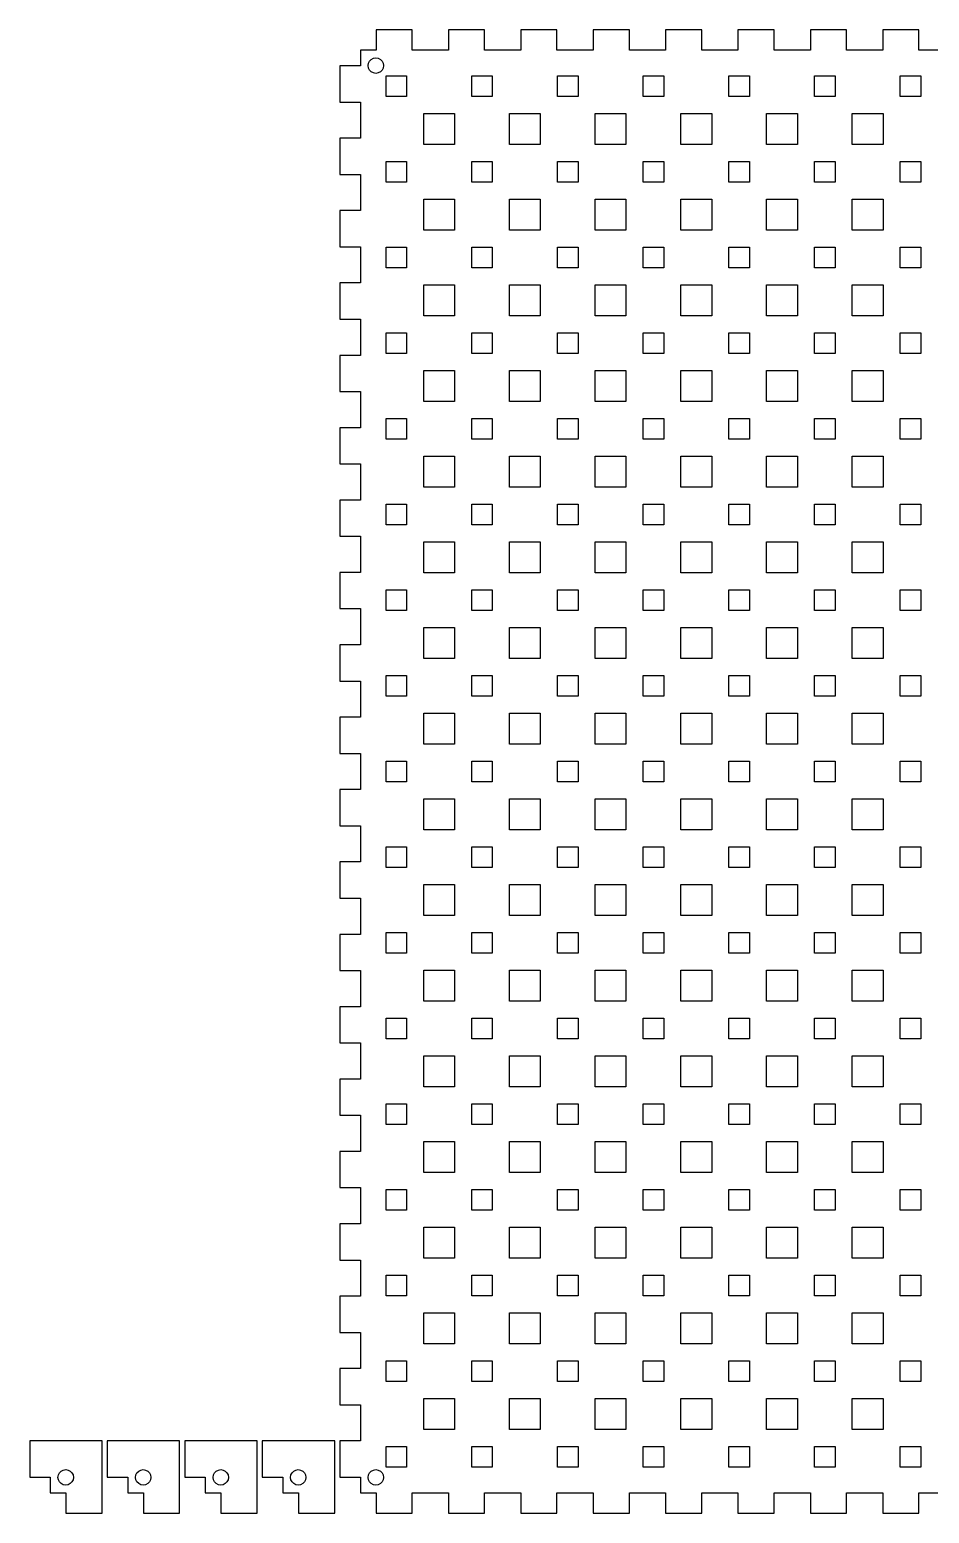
# Model space of a CAD drawing. Header units: metres. Extents: x -290 to 289, y -442 to 574.
# Drawn here: x -60.3 to 114.7, y 0 to 288.7 of the extents above; entities that cross this region are included whole.
import ezdxf

# ---------------------------------------------------------------- set-up
doc = ezdxf.new("R2010")
doc.units = ezdxf.units.M

msp = doc.modelspace()

# ---------------------------------------------------------------- linework, layer by layer
for p, q in [((14.0813, 288.667), (7.0407, 288.667)), ((7.0407, 288.667), (7.0407, 284.667)), ((14.0813, 284.667), (14.0813, 288.667)), ((28.1626, 288.667), (21.1219, 288.667)), ((21.1219, 288.667), (21.1219, 284.667)), ((28.1626, 284.667), (28.1626, 288.667)), ((42.2439, 288.667), (35.2032, 288.667)), ((35.2032, 288.667), (35.2032, 284.667)), ((42.2439, 284.667), (42.2439, 288.667)), ((56.3252, 288.667), (49.2845, 288.667)), ((49.2845, 288.667), (49.2845, 284.667)), ((56.3252, 284.667), (56.3252, 288.667)), ((70.4065, 288.667), (63.3658, 288.667)), ((63.3658, 288.667), (63.3658, 284.667)), ((70.4065, 284.667), (70.4065, 288.667)), ((84.4878, 288.667), (77.4471, 288.667)), ((77.4471, 288.667), (77.4471, 284.667)), ((84.4878, 284.667), (84.4878, 288.667)), ((98.5691, 288.667), (91.5284, 288.667)), ((91.5284, 288.667), (91.5284, 284.667)), ((98.5691, 284.667), (98.5691, 288.667)), ((112.65, 288.667), (105.61, 288.667)), ((105.61, 288.667), (105.61, 284.667)), ((112.65, 284.667), (112.65, 288.667)), ((7.0407, 284.667), (4, 284.667)), ((4, 284.667), (4, 281.626)), ((6.1183, 282.88), (6.5365, 283.093)), ((6.5365, 283.093), (7, 283.167)), ((7, 283.167), (7.4635, 283.093)), ((7.4635, 283.093), (7.8817, 282.88)), ((21.1219, 284.667), (14.0813, 284.667)), ((35.2032, 284.667), (28.1626, 284.667)), ((49.2845, 284.667), (42.2439, 284.667)), ((63.3658, 284.667), (56.3252, 284.667)), ((77.4471, 284.667), (70.4065, 284.667)), ((91.5284, 284.667), (84.4878, 284.667)), ((105.61, 284.667), (98.5691, 284.667)), ((119.691, 284.667), (112.65, 284.667)), ((4, 281.626), (0, 281.626)), ((0, 281.626), (0, 274.585)), ((5.5, 281.667), (5.5734, 282.13)), ((5.5734, 281.203), (5.5, 281.667)), ((5.5734, 282.13), (5.7865, 282.548)), ((5.7865, 280.785), (5.5734, 281.203)), ((5.7865, 282.548), (6.1183, 282.88)), ((6.1183, 280.453), (5.7865, 280.785)), ((6.5365, 280.24), (6.1183, 280.453)), ((7, 280.167), (6.5365, 280.24)), ((7.4635, 280.24), (7, 280.167)), ((7.8817, 280.453), (7.4635, 280.24)), ((7.8817, 282.88), (8.2135, 282.548)), ((8.2135, 280.785), (7.8817, 280.453)), ((8.2135, 282.548), (8.4266, 282.13)), ((8.4266, 281.203), (8.2135, 280.785)), ((8.4266, 282.13), (8.5, 281.667)), ((8.5, 281.667), (8.4266, 281.203)), ((9, 275.667), (9, 279.667)), ((9, 279.667), (13, 279.667)), ((13, 279.667), (13, 275.667)), ((25.6667, 275.667), (25.6667, 279.667)), ((25.6667, 279.667), (29.6667, 279.667)), ((29.6667, 279.667), (29.6667, 275.667)), ((42.3333, 275.667), (42.3333, 279.667)), ((42.3333, 279.667), (46.3333, 279.667)), ((46.3333, 279.667), (46.3333, 275.667)), ((59, 275.667), (59, 279.667)), ((59, 279.667), (63, 279.667)), ((63, 279.667), (63, 275.667)), ((75.6667, 275.667), (75.6667, 279.667)), ((75.6667, 279.667), (79.6667, 279.667)), ((79.6667, 279.667), (79.6667, 275.667)), ((92.3333, 275.667), (92.3333, 279.667)), ((92.3333, 279.667), (96.3333, 279.667)), ((96.3333, 279.667), (96.3333, 275.667)), ((109, 275.667), (109, 279.667)), ((109, 279.667), (113, 279.667)), ((113, 279.667), (113, 275.667)), ((0, 274.585), (4, 274.585)), ((4, 274.585), (4, 267.545)), ((13, 275.667), (9, 275.667)), ((29.6667, 275.667), (25.6667, 275.667)), ((46.3333, 275.667), (42.3333, 275.667)), ((63, 275.667), (59, 275.667)), ((79.6667, 275.667), (75.6667, 275.667)), ((96.3333, 275.667), (92.3333, 275.667)), ((113, 275.667), (109, 275.667)), ((16.3333, 266.333), (16.3333, 272.333)), ((16.3333, 272.333), (22.3333, 272.333)), ((22.3333, 272.333), (22.3333, 266.333)), ((33, 266.333), (33, 272.333)), ((33, 272.333), (39, 272.333)), ((39, 272.333), (39, 266.333)), ((49.6667, 266.333), (49.6667, 272.333)), ((49.6667, 272.333), (55.6667, 272.333)), ((55.6667, 272.333), (55.6667, 266.333)), ((66.3333, 266.333), (66.3333, 272.333)), ((66.3333, 272.333), (72.3333, 272.333)), ((72.3333, 272.333), (72.3333, 266.333)), ((83, 266.333), (83, 272.333)), ((83, 272.333), (89, 272.333)), ((89, 272.333), (89, 266.333)), ((99.6667, 266.333), (99.6667, 272.333)), ((99.6667, 272.333), (105.667, 272.333)), ((105.667, 272.333), (105.667, 266.333)), ((4, 267.545), (0, 267.545)), ((0, 267.545), (0, 260.504)), ((22.3333, 266.333), (16.3333, 266.333)), ((39, 266.333), (33, 266.333)), ((55.6667, 266.333), (49.6667, 266.333)), ((72.3333, 266.333), (66.3333, 266.333)), ((89, 266.333), (83, 266.333)), ((105.667, 266.333), (99.6667, 266.333)), ((9, 259), (9, 263)), ((9, 263), (13, 263)), ((13, 263), (13, 259)), ((25.6667, 259), (25.6667, 263)), ((25.6667, 263), (29.6667, 263)), ((29.6667, 263), (29.6667, 259)), ((42.3333, 259), (42.3333, 263)), ((42.3333, 263), (46.3333, 263)), ((46.3333, 263), (46.3333, 259)), ((59, 259), (59, 263)), ((59, 263), (63, 263)), ((63, 263), (63, 259)), ((75.6667, 259), (75.6667, 263)), ((75.6667, 263), (79.6667, 263)), ((79.6667, 263), (79.6667, 259)), ((92.3333, 259), (92.3333, 263)), ((92.3333, 263), (96.3333, 263)), ((96.3333, 263), (96.3333, 259)), ((109, 259), (109, 263)), ((109, 263), (113, 263)), ((113, 263), (113, 259)), ((0, 260.504), (4, 260.504)), ((4, 260.504), (4, 253.463)), ((13, 259), (9, 259)), ((29.6667, 259), (25.6667, 259)), ((46.3333, 259), (42.3333, 259)), ((63, 259), (59, 259)), ((79.6667, 259), (75.6667, 259)), ((96.3333, 259), (92.3333, 259)), ((113, 259), (109, 259)), ((16.3333, 249.667), (16.3333, 255.667)), ((16.3333, 255.667), (22.3333, 255.667)), ((22.3333, 255.667), (22.3333, 249.667)), ((33, 249.667), (33, 255.667)), ((33, 255.667), (39, 255.667)), ((39, 255.667), (39, 249.667)), ((49.6667, 249.667), (49.6667, 255.667)), ((49.6667, 255.667), (55.6667, 255.667)), ((55.6667, 255.667), (55.6667, 249.667)), ((66.3333, 249.667), (66.3333, 255.667)), ((66.3333, 255.667), (72.3333, 255.667)), ((72.3333, 255.667), (72.3333, 249.667)), ((83, 249.667), (83, 255.667)), ((83, 255.667), (89, 255.667)), ((89, 255.667), (89, 249.667)), ((99.6667, 249.667), (99.6667, 255.667)), ((99.6667, 255.667), (105.667, 255.667)), ((105.667, 255.667), (105.667, 249.667)), ((4, 253.463), (0, 253.463)), ((0, 253.463), (0, 246.423)), ((22.3333, 249.667), (16.3333, 249.667)), ((39, 249.667), (33, 249.667)), ((55.6667, 249.667), (49.6667, 249.667)), ((72.3333, 249.667), (66.3333, 249.667)), ((89, 249.667), (83, 249.667)), ((105.667, 249.667), (99.6667, 249.667)), ((0, 246.423), (4, 246.423)), ((4, 246.423), (4, 239.382)), ((9, 242.333), (9, 246.333)), ((9, 246.333), (13, 246.333)), ((13, 246.333), (13, 242.333)), ((25.6667, 242.333), (25.6667, 246.333)), ((25.6667, 246.333), (29.6667, 246.333)), ((29.6667, 246.333), (29.6667, 242.333)), ((42.3333, 242.333), (42.3333, 246.333)), ((42.3333, 246.333), (46.3333, 246.333)), ((46.3333, 246.333), (46.3333, 242.333)), ((59, 242.333), (59, 246.333)), ((59, 246.333), (63, 246.333)), ((63, 246.333), (63, 242.333)), ((75.6667, 242.333), (75.6667, 246.333)), ((75.6667, 246.333), (79.6667, 246.333)), ((79.6667, 246.333), (79.6667, 242.333)), ((92.3333, 242.333), (92.3333, 246.333)), ((92.3333, 246.333), (96.3333, 246.333)), ((96.3333, 246.333), (96.3333, 242.333)), ((109, 242.333), (109, 246.333)), ((109, 246.333), (113, 246.333)), ((113, 246.333), (113, 242.333)), ((13, 242.333), (9, 242.333)), ((29.6667, 242.333), (25.6667, 242.333)), ((46.3333, 242.333), (42.3333, 242.333)), ((63, 242.333), (59, 242.333)), ((79.6667, 242.333), (75.6667, 242.333)), ((96.3333, 242.333), (92.3333, 242.333)), ((113, 242.333), (109, 242.333)), ((4, 239.382), (0, 239.382)), ((0, 239.382), (0, 232.341)), ((16.3333, 233), (16.3333, 239)), ((16.3333, 239), (22.3333, 239)), ((22.3333, 239), (22.3333, 233)), ((33, 233), (33, 239)), ((33, 239), (39, 239)), ((39, 239), (39, 233)), ((49.6667, 233), (49.6667, 239)), ((49.6667, 239), (55.6667, 239)), ((55.6667, 239), (55.6667, 233)), ((66.3333, 233), (66.3333, 239)), ((66.3333, 239), (72.3333, 239)), ((72.3333, 239), (72.3333, 233)), ((83, 233), (83, 239)), ((83, 239), (89, 239)), ((89, 239), (89, 233)), ((99.6667, 233), (99.6667, 239)), ((99.6667, 239), (105.667, 239)), ((105.667, 239), (105.667, 233)), ((0, 232.341), (4, 232.341)), ((4, 232.341), (4, 225.301)), ((22.3333, 233), (16.3333, 233)), ((39, 233), (33, 233)), ((55.6667, 233), (49.6667, 233)), ((72.3333, 233), (66.3333, 233)), ((89, 233), (83, 233)), ((105.667, 233), (99.6667, 233)), ((9, 225.667), (9, 229.667)), ((9, 229.667), (13, 229.667)), ((13, 229.667), (13, 225.667)), ((25.6667, 225.667), (25.6667, 229.667)), ((25.6667, 229.667), (29.6667, 229.667)), ((29.6667, 229.667), (29.6667, 225.667)), ((42.3333, 225.667), (42.3333, 229.667)), ((42.3333, 229.667), (46.3333, 229.667)), ((46.3333, 229.667), (46.3333, 225.667)), ((59, 225.667), (59, 229.667)), ((59, 229.667), (63, 229.667)), ((63, 229.667), (63, 225.667)), ((75.6667, 225.667), (75.6667, 229.667)), ((75.6667, 229.667), (79.6667, 229.667)), ((79.6667, 229.667), (79.6667, 225.667)), ((92.3333, 225.667), (92.3333, 229.667)), ((92.3333, 229.667), (96.3333, 229.667)), ((96.3333, 229.667), (96.3333, 225.667)), ((109, 225.667), (109, 229.667)), ((109, 229.667), (113, 229.667)), ((113, 229.667), (113, 225.667)), ((4, 225.301), (0, 225.301)), ((0, 225.301), (0, 218.26)), ((13, 225.667), (9, 225.667)), ((29.6667, 225.667), (25.6667, 225.667)), ((46.3333, 225.667), (42.3333, 225.667)), ((63, 225.667), (59, 225.667)), ((79.6667, 225.667), (75.6667, 225.667)), ((96.3333, 225.667), (92.3333, 225.667)), ((113, 225.667), (109, 225.667)), ((16.3333, 216.333), (16.3333, 222.333)), ((16.3333, 222.333), (22.3333, 222.333)), ((22.3333, 222.333), (22.3333, 216.333)), ((33, 216.333), (33, 222.333)), ((33, 222.333), (39, 222.333)), ((39, 222.333), (39, 216.333)), ((49.6667, 216.333), (49.6667, 222.333)), ((49.6667, 222.333), (55.6667, 222.333)), ((55.6667, 222.333), (55.6667, 216.333)), ((66.3333, 216.333), (66.3333, 222.333)), ((66.3333, 222.333), (72.3333, 222.333)), ((72.3333, 222.333), (72.3333, 216.333)), ((83, 216.333), (83, 222.333)), ((83, 222.333), (89, 222.333)), ((89, 222.333), (89, 216.333)), ((99.6667, 216.333), (99.6667, 222.333)), ((99.6667, 222.333), (105.667, 222.333)), ((105.667, 222.333), (105.667, 216.333)), ((0, 218.26), (4, 218.26)), ((4, 218.26), (4, 211.219)), ((22.3333, 216.333), (16.3333, 216.333)), ((39, 216.333), (33, 216.333)), ((55.6667, 216.333), (49.6667, 216.333)), ((72.3333, 216.333), (66.3333, 216.333)), ((89, 216.333), (83, 216.333)), ((105.667, 216.333), (99.6667, 216.333)), ((4, 211.219), (0, 211.219)), ((0, 211.219), (0, 204.179)), ((9, 209), (9, 213)), ((9, 213), (13, 213)), ((13, 213), (13, 209)), ((25.6667, 209), (25.6667, 213)), ((25.6667, 213), (29.6667, 213)), ((29.6667, 213), (29.6667, 209)), ((42.3333, 209), (42.3333, 213)), ((42.3333, 213), (46.3333, 213)), ((46.3333, 213), (46.3333, 209)), ((59, 209), (59, 213)), ((59, 213), (63, 213)), ((63, 213), (63, 209)), ((75.6667, 209), (75.6667, 213)), ((75.6667, 213), (79.6667, 213)), ((79.6667, 213), (79.6667, 209)), ((92.3333, 209), (92.3333, 213)), ((92.3333, 213), (96.3333, 213)), ((96.3333, 213), (96.3333, 209)), ((109, 209), (109, 213)), ((109, 213), (113, 213)), ((113, 213), (113, 209)), ((13, 209), (9, 209)), ((29.6667, 209), (25.6667, 209)), ((46.3333, 209), (42.3333, 209)), ((63, 209), (59, 209)), ((79.6667, 209), (75.6667, 209)), ((96.3333, 209), (92.3333, 209)), ((113, 209), (109, 209)), ((16.3333, 199.667), (16.3333, 205.667)), ((16.3333, 205.667), (22.3333, 205.667)), ((22.3333, 205.667), (22.3333, 199.667)), ((33, 199.667), (33, 205.667)), ((33, 205.667), (39, 205.667)), ((39, 205.667), (39, 199.667)), ((49.6667, 199.667), (49.6667, 205.667)), ((49.6667, 205.667), (55.6667, 205.667)), ((55.6667, 205.667), (55.6667, 199.667)), ((66.3333, 199.667), (66.3333, 205.667)), ((66.3333, 205.667), (72.3333, 205.667)), ((72.3333, 205.667), (72.3333, 199.667)), ((83, 199.667), (83, 205.667)), ((83, 205.667), (89, 205.667)), ((89, 205.667), (89, 199.667)), ((99.6667, 199.667), (99.6667, 205.667)), ((99.6667, 205.667), (105.667, 205.667)), ((105.667, 205.667), (105.667, 199.667)), ((0, 204.179), (4, 204.179)), ((4, 204.179), (4, 197.138)), ((22.3333, 199.667), (16.3333, 199.667)), ((39, 199.667), (33, 199.667)), ((55.6667, 199.667), (49.6667, 199.667)), ((72.3333, 199.667), (66.3333, 199.667)), ((89, 199.667), (83, 199.667)), ((105.667, 199.667), (99.6667, 199.667)), ((4, 197.138), (0, 197.138)), ((0, 197.138), (0, 190.098)), ((9, 192.333), (9, 196.333)), ((9, 196.333), (13, 196.333)), ((13, 196.333), (13, 192.333)), ((25.6667, 192.333), (25.6667, 196.333)), ((25.6667, 196.333), (29.6667, 196.333)), ((29.6667, 196.333), (29.6667, 192.333)), ((42.3333, 192.333), (42.3333, 196.333)), ((42.3333, 196.333), (46.3333, 196.333)), ((46.3333, 196.333), (46.3333, 192.333)), ((59, 192.333), (59, 196.333)), ((59, 196.333), (63, 196.333)), ((63, 196.333), (63, 192.333)), ((75.6667, 192.333), (75.6667, 196.333)), ((75.6667, 196.333), (79.6667, 196.333)), ((79.6667, 196.333), (79.6667, 192.333)), ((92.3333, 192.333), (92.3333, 196.333)), ((92.3333, 196.333), (96.3333, 196.333)), ((96.3333, 196.333), (96.3333, 192.333)), ((109, 192.333), (109, 196.333)), ((109, 196.333), (113, 196.333)), ((113, 196.333), (113, 192.333)), ((13, 192.333), (9, 192.333)), ((29.6667, 192.333), (25.6667, 192.333)), ((46.3333, 192.333), (42.3333, 192.333)), ((63, 192.333), (59, 192.333)), ((79.6667, 192.333), (75.6667, 192.333)), ((96.3333, 192.333), (92.3333, 192.333)), ((113, 192.333), (109, 192.333)), ((0, 190.098), (4, 190.098)), ((4, 190.098), (4, 183.057)), ((16.3333, 183), (16.3333, 189)), ((16.3333, 189), (22.3333, 189)), ((22.3333, 189), (22.3333, 183)), ((33, 183), (33, 189)), ((33, 189), (39, 189)), ((39, 189), (39, 183)), ((49.6667, 183), (49.6667, 189)), ((49.6667, 189), (55.6667, 189)), ((55.6667, 189), (55.6667, 183)), ((66.3333, 183), (66.3333, 189)), ((66.3333, 189), (72.3333, 189)), ((72.3333, 189), (72.3333, 183)), ((83, 183), (83, 189)), ((83, 189), (89, 189)), ((89, 189), (89, 183)), ((99.6667, 183), (99.6667, 189)), ((99.6667, 189), (105.667, 189)), ((105.667, 189), (105.667, 183)), ((4, 183.057), (0, 183.057)), ((0, 183.057), (0, 176.016)), ((22.3333, 183), (16.3333, 183)), ((39, 183), (33, 183)), ((55.6667, 183), (49.6667, 183)), ((72.3333, 183), (66.3333, 183)), ((89, 183), (83, 183)), ((105.667, 183), (99.6667, 183)), ((9, 175.667), (9, 179.667)), ((9, 179.667), (13, 179.667)), ((13, 179.667), (13, 175.667)), ((25.6667, 175.667), (25.6667, 179.667)), ((25.6667, 179.667), (29.6667, 179.667)), ((29.6667, 179.667), (29.6667, 175.667)), ((42.3333, 175.667), (42.3333, 179.667)), ((42.3333, 179.667), (46.3333, 179.667)), ((46.3333, 179.667), (46.3333, 175.667)), ((59, 175.667), (59, 179.667)), ((59, 179.667), (63, 179.667)), ((63, 179.667), (63, 175.667)), ((75.6667, 175.667), (75.6667, 179.667)), ((75.6667, 179.667), (79.6667, 179.667)), ((79.6667, 179.667), (79.6667, 175.667)), ((92.3333, 175.667), (92.3333, 179.667)), ((92.3333, 179.667), (96.3333, 179.667)), ((96.3333, 179.667), (96.3333, 175.667)), ((109, 175.667), (109, 179.667)), ((109, 179.667), (113, 179.667)), ((113, 179.667), (113, 175.667)), ((0, 176.016), (4, 176.016)), ((4, 176.016), (4, 168.976)), ((13, 175.667), (9, 175.667)), ((29.6667, 175.667), (25.6667, 175.667)), ((46.3333, 175.667), (42.3333, 175.667)), ((63, 175.667), (59, 175.667)), ((79.6667, 175.667), (75.6667, 175.667)), ((96.3333, 175.667), (92.3333, 175.667)), ((113, 175.667), (109, 175.667)), ((16.3333, 166.333), (16.3333, 172.333)), ((16.3333, 172.333), (22.3333, 172.333)), ((22.3333, 172.333), (22.3333, 166.333)), ((33, 166.333), (33, 172.333)), ((33, 172.333), (39, 172.333)), ((39, 172.333), (39, 166.333)), ((49.6667, 166.333), (49.6667, 172.333)), ((49.6667, 172.333), (55.6667, 172.333)), ((55.6667, 172.333), (55.6667, 166.333)), ((66.3333, 166.333), (66.3333, 172.333)), ((66.3333, 172.333), (72.3333, 172.333)), ((72.3333, 172.333), (72.3333, 166.333)), ((83, 166.333), (83, 172.333)), ((83, 172.333), (89, 172.333)), ((89, 172.333), (89, 166.333)), ((99.6667, 166.333), (99.6667, 172.333)), ((99.6667, 172.333), (105.667, 172.333)), ((105.667, 172.333), (105.667, 166.333)), ((4, 168.976), (0, 168.976)), ((0, 168.976), (0, 161.935)), ((22.3333, 166.333), (16.3333, 166.333)), ((39, 166.333), (33, 166.333)), ((55.6667, 166.333), (49.6667, 166.333)), ((72.3333, 166.333), (66.3333, 166.333)), ((89, 166.333), (83, 166.333)), ((105.667, 166.333), (99.6667, 166.333)), ((0, 161.935), (4, 161.935)), ((4, 161.935), (4, 154.894)), ((9, 159), (9, 163)), ((9, 163), (13, 163)), ((13, 163), (13, 159)), ((25.6667, 159), (25.6667, 163)), ((25.6667, 163), (29.6667, 163)), ((29.6667, 163), (29.6667, 159)), ((42.3333, 159), (42.3333, 163)), ((42.3333, 163), (46.3333, 163)), ((46.3333, 163), (46.3333, 159)), ((59, 159), (59, 163)), ((59, 163), (63, 163)), ((63, 163), (63, 159)), ((75.6667, 159), (75.6667, 163)), ((75.6667, 163), (79.6667, 163)), ((79.6667, 163), (79.6667, 159)), ((92.3333, 159), (92.3333, 163)), ((92.3333, 163), (96.3333, 163)), ((96.3333, 163), (96.3333, 159)), ((109, 159), (109, 163)), ((109, 163), (113, 163)), ((113, 163), (113, 159)), ((13, 159), (9, 159)), ((29.6667, 159), (25.6667, 159)), ((46.3333, 159), (42.3333, 159)), ((63, 159), (59, 159)), ((79.6667, 159), (75.6667, 159)), ((96.3333, 159), (92.3333, 159)), ((113, 159), (109, 159)), ((4, 154.894), (0, 154.894)), ((0, 154.894), (0, 147.854)), ((16.3333, 149.667), (16.3333, 155.667)), ((16.3333, 155.667), (22.3333, 155.667)), ((22.3333, 155.667), (22.3333, 149.667)), ((33, 149.667), (33, 155.667)), ((33, 155.667), (39, 155.667)), ((39, 155.667), (39, 149.667)), ((49.6667, 149.667), (49.6667, 155.667)), ((49.6667, 155.667), (55.6667, 155.667)), ((55.6667, 155.667), (55.6667, 149.667)), ((66.3333, 149.667), (66.3333, 155.667)), ((66.3333, 155.667), (72.3333, 155.667)), ((72.3333, 155.667), (72.3333, 149.667)), ((83, 149.667), (83, 155.667)), ((83, 155.667), (89, 155.667)), ((89, 155.667), (89, 149.667)), ((99.6667, 149.667), (99.6667, 155.667)), ((99.6667, 155.667), (105.667, 155.667)), ((105.667, 155.667), (105.667, 149.667)), ((0, 147.854), (4, 147.854)), ((4, 147.854), (4, 140.813)), ((22.3333, 149.667), (16.3333, 149.667)), ((39, 149.667), (33, 149.667)), ((55.6667, 149.667), (49.6667, 149.667)), ((72.3333, 149.667), (66.3333, 149.667)), ((89, 149.667), (83, 149.667)), ((105.667, 149.667), (99.6667, 149.667)), ((9, 142.333), (9, 146.333)), ((9, 146.333), (13, 146.333)), ((13, 146.333), (13, 142.333)), ((25.6667, 142.333), (25.6667, 146.333)), ((25.6667, 146.333), (29.6667, 146.333)), ((29.6667, 146.333), (29.6667, 142.333)), ((42.3333, 142.333), (42.3333, 146.333)), ((42.3333, 146.333), (46.3333, 146.333)), ((46.3333, 146.333), (46.3333, 142.333)), ((59, 142.333), (59, 146.333)), ((59, 146.333), (63, 146.333)), ((63, 146.333), (63, 142.333)), ((75.6667, 142.333), (75.6667, 146.333)), ((75.6667, 146.333), (79.6667, 146.333)), ((79.6667, 146.333), (79.6667, 142.333)), ((92.3333, 142.333), (92.3333, 146.333)), ((92.3333, 146.333), (96.3333, 146.333)), ((96.3333, 146.333), (96.3333, 142.333)), ((109, 142.333), (109, 146.333)), ((109, 146.333), (113, 146.333)), ((113, 146.333), (113, 142.333)), ((13, 142.333), (9, 142.333)), ((29.6667, 142.333), (25.6667, 142.333)), ((46.3333, 142.333), (42.3333, 142.333)), ((63, 142.333), (59, 142.333)), ((79.6667, 142.333), (75.6667, 142.333)), ((96.3333, 142.333), (92.3333, 142.333)), ((113, 142.333), (109, 142.333)), ((4, 140.813), (0, 140.813)), ((0, 140.813), (0, 133.772)), ((16.3333, 133), (16.3333, 139)), ((16.3333, 139), (22.3333, 139)), ((22.3333, 139), (22.3333, 133)), ((33, 133), (33, 139)), ((33, 139), (39, 139)), ((39, 139), (39, 133)), ((49.6667, 133), (49.6667, 139)), ((49.6667, 139), (55.6667, 139)), ((55.6667, 139), (55.6667, 133)), ((66.3333, 133), (66.3333, 139)), ((66.3333, 139), (72.3333, 139)), ((72.3333, 139), (72.3333, 133)), ((83, 133), (83, 139)), ((83, 139), (89, 139)), ((89, 139), (89, 133)), ((99.6667, 133), (99.6667, 139)), ((99.6667, 139), (105.667, 139)), ((105.667, 139), (105.667, 133)), ((0, 133.772), (4, 133.772)), ((4, 133.772), (4, 126.732)), ((22.3333, 133), (16.3333, 133)), ((39, 133), (33, 133)), ((55.6667, 133), (49.6667, 133)), ((72.3333, 133), (66.3333, 133)), ((89, 133), (83, 133)), ((105.667, 133), (99.6667, 133)), ((9, 125.667), (9, 129.667)), ((9, 129.667), (13, 129.667)), ((13, 129.667), (13, 125.667)), ((25.6667, 125.667), (25.6667, 129.667)), ((25.6667, 129.667), (29.6667, 129.667)), ((29.6667, 129.667), (29.6667, 125.667)), ((42.3333, 125.667), (42.3333, 129.667)), ((42.3333, 129.667), (46.3333, 129.667)), ((46.3333, 129.667), (46.3333, 125.667)), ((59, 125.667), (59, 129.667)), ((59, 129.667), (63, 129.667)), ((63, 129.667), (63, 125.667)), ((75.6667, 125.667), (75.6667, 129.667)), ((75.6667, 129.667), (79.6667, 129.667)), ((79.6667, 129.667), (79.6667, 125.667)), ((92.3333, 125.667), (92.3333, 129.667)), ((92.3333, 129.667), (96.3333, 129.667)), ((96.3333, 129.667), (96.3333, 125.667)), ((109, 125.667), (109, 129.667)), ((109, 129.667), (113, 129.667)), ((113, 129.667), (113, 125.667)), ((4, 126.732), (0, 126.732)), ((0, 126.732), (0, 119.691)), ((13, 125.667), (9, 125.667)), ((29.6667, 125.667), (25.6667, 125.667)), ((46.3333, 125.667), (42.3333, 125.667)), ((63, 125.667), (59, 125.667)), ((79.6667, 125.667), (75.6667, 125.667)), ((96.3333, 125.667), (92.3333, 125.667)), ((113, 125.667), (109, 125.667)), ((16.3333, 116.333), (16.3333, 122.333)), ((16.3333, 122.333), (22.3333, 122.333)), ((22.3333, 122.333), (22.3333, 116.333)), ((33, 116.333), (33, 122.333)), ((33, 122.333), (39, 122.333)), ((39, 122.333), (39, 116.333)), ((49.6667, 116.333), (49.6667, 122.333)), ((49.6667, 122.333), (55.6667, 122.333)), ((55.6667, 122.333), (55.6667, 116.333)), ((66.3333, 116.333), (66.3333, 122.333)), ((66.3333, 122.333), (72.3333, 122.333)), ((72.3333, 122.333), (72.3333, 116.333)), ((83, 116.333), (83, 122.333)), ((83, 122.333), (89, 122.333)), ((89, 122.333), (89, 116.333)), ((99.6667, 116.333), (99.6667, 122.333)), ((99.6667, 122.333), (105.667, 122.333)), ((105.667, 122.333), (105.667, 116.333)), ((0, 119.691), (4, 119.691)), ((4, 119.691), (4, 112.65)), ((22.3333, 116.333), (16.3333, 116.333)), ((39, 116.333), (33, 116.333)), ((55.6667, 116.333), (49.6667, 116.333)), ((72.3333, 116.333), (66.3333, 116.333)), ((89, 116.333), (83, 116.333)), ((105.667, 116.333), (99.6667, 116.333)), ((4, 112.65), (0, 112.65)), ((0, 112.65), (0, 105.61)), ((9, 109), (9, 113)), ((9, 113), (13, 113)), ((13, 113), (13, 109)), ((25.6667, 109), (25.6667, 113)), ((25.6667, 113), (29.6667, 113)), ((29.6667, 113), (29.6667, 109)), ((42.3333, 109), (42.3333, 113)), ((42.3333, 113), (46.3333, 113)), ((46.3333, 113), (46.3333, 109)), ((59, 109), (59, 113)), ((59, 113), (63, 113)), ((63, 113), (63, 109)), ((75.6667, 109), (75.6667, 113)), ((75.6667, 113), (79.6667, 113)), ((79.6667, 113), (79.6667, 109)), ((92.3333, 109), (92.3333, 113)), ((92.3333, 113), (96.3333, 113)), ((96.3333, 113), (96.3333, 109)), ((109, 109), (109, 113)), ((109, 113), (113, 113)), ((113, 113), (113, 109)), ((13, 109), (9, 109)), ((29.6667, 109), (25.6667, 109)), ((46.3333, 109), (42.3333, 109)), ((63, 109), (59, 109)), ((79.6667, 109), (75.6667, 109)), ((96.3333, 109), (92.3333, 109)), ((113, 109), (109, 109)), ((0, 105.61), (4, 105.61)), ((4, 105.61), (4, 98.5691)), ((16.3333, 99.6667), (16.3333, 105.667)), ((16.3333, 105.667), (22.3333, 105.667)), ((22.3333, 105.667), (22.3333, 99.6667)), ((33, 99.6667), (33, 105.667)), ((33, 105.667), (39, 105.667)), ((39, 105.667), (39, 99.6667)), ((49.6667, 99.6667), (49.6667, 105.667)), ((49.6667, 105.667), (55.6667, 105.667)), ((55.6667, 105.667), (55.6667, 99.6667)), ((66.3333, 99.6667), (66.3333, 105.667)), ((66.3333, 105.667), (72.3333, 105.667)), ((72.3333, 105.667), (72.3333, 99.6667)), ((83, 99.6667), (83, 105.667)), ((83, 105.667), (89, 105.667)), ((89, 105.667), (89, 99.6667)), ((99.6667, 99.6667), (99.6667, 105.667)), ((99.6667, 105.667), (105.667, 105.667)), ((105.667, 105.667), (105.667, 99.6667)), ((4, 98.5691), (0, 98.5691)), ((0, 98.5691), (0, 91.5284)), ((22.3333, 99.6667), (16.3333, 99.6667)), ((39, 99.6667), (33, 99.6667)), ((55.6667, 99.6667), (49.6667, 99.6667)), ((72.3333, 99.6667), (66.3333, 99.6667)), ((89, 99.6667), (83, 99.6667)), ((105.667, 99.6667), (99.6667, 99.6667)), ((9, 92.3333), (9, 96.3333)), ((9, 96.3333), (13, 96.3333)), ((13, 96.3333), (13, 92.3333)), ((25.6667, 92.3333), (25.6667, 96.3333)), ((25.6667, 96.3333), (29.6667, 96.3333)), ((29.6667, 96.3333), (29.6667, 92.3333)), ((42.3333, 92.3333), (42.3333, 96.3333)), ((42.3333, 96.3333), (46.3333, 96.3333)), ((46.3333, 96.3333), (46.3333, 92.3333)), ((59, 92.3333), (59, 96.3333)), ((59, 96.3333), (63, 96.3333)), ((63, 96.3333), (63, 92.3333)), ((75.6667, 92.3333), (75.6667, 96.3333)), ((75.6667, 96.3333), (79.6667, 96.3333)), ((79.6667, 96.3333), (79.6667, 92.3333)), ((92.3333, 92.3333), (92.3333, 96.3333)), ((92.3333, 96.3333), (96.3333, 96.3333)), ((96.3333, 96.3333), (96.3333, 92.3333)), ((109, 92.3333), (109, 96.3333)), ((109, 96.3333), (113, 96.3333)), ((113, 96.3333), (113, 92.3333)), ((0, 91.5284), (4, 91.5284)), ((4, 91.5284), (4, 84.4878)), ((13, 92.3333), (9, 92.3333)), ((29.6667, 92.3333), (25.6667, 92.3333)), ((46.3333, 92.3333), (42.3333, 92.3333)), ((63, 92.3333), (59, 92.3333)), ((79.6667, 92.3333), (75.6667, 92.3333)), ((96.3333, 92.3333), (92.3333, 92.3333)), ((113, 92.3333), (109, 92.3333)), ((16.3333, 83), (16.3333, 89)), ((16.3333, 89), (22.3333, 89)), ((22.3333, 89), (22.3333, 83)), ((33, 83), (33, 89)), ((33, 89), (39, 89)), ((39, 89), (39, 83)), ((49.6667, 83), (49.6667, 89)), ((49.6667, 89), (55.6667, 89)), ((55.6667, 89), (55.6667, 83)), ((66.3333, 83), (66.3333, 89)), ((66.3333, 89), (72.3333, 89)), ((72.3333, 89), (72.3333, 83)), ((83, 83), (83, 89)), ((83, 89), (89, 89)), ((89, 89), (89, 83)), ((99.6667, 83), (99.6667, 89)), ((99.6667, 89), (105.667, 89)), ((105.667, 89), (105.667, 83)), ((4, 84.4878), (0, 84.4878)), ((0, 84.4878), (0, 77.4471)), ((22.3333, 83), (16.3333, 83)), ((39, 83), (33, 83)), ((55.6667, 83), (49.6667, 83)), ((72.3333, 83), (66.3333, 83)), ((89, 83), (83, 83)), ((105.667, 83), (99.6667, 83)), ((9, 75.6667), (9, 79.6667)), ((9, 79.6667), (13, 79.6667)), ((13, 79.6667), (13, 75.6667)), ((25.6667, 75.6667), (25.6667, 79.6667)), ((25.6667, 79.6667), (29.6667, 79.6667)), ((29.6667, 79.6667), (29.6667, 75.6667)), ((42.3333, 75.6667), (42.3333, 79.6667)), ((42.3333, 79.6667), (46.3333, 79.6667)), ((46.3333, 79.6667), (46.3333, 75.6667)), ((59, 75.6667), (59, 79.6667)), ((59, 79.6667), (63, 79.6667)), ((63, 79.6667), (63, 75.6667)), ((75.6667, 75.6667), (75.6667, 79.6667)), ((75.6667, 79.6667), (79.6667, 79.6667)), ((79.6667, 79.6667), (79.6667, 75.6667)), ((92.3333, 75.6667), (92.3333, 79.6667)), ((92.3333, 79.6667), (96.3333, 79.6667)), ((96.3333, 79.6667), (96.3333, 75.6667)), ((109, 75.6667), (109, 79.6667)), ((109, 79.6667), (113, 79.6667)), ((113, 79.6667), (113, 75.6667)), ((0, 77.4471), (4, 77.4471)), ((4, 77.4471), (4, 70.4065)), ((13, 75.6667), (9, 75.6667)), ((29.6667, 75.6667), (25.6667, 75.6667)), ((46.3333, 75.6667), (42.3333, 75.6667)), ((63, 75.6667), (59, 75.6667)), ((79.6667, 75.6667), (75.6667, 75.6667)), ((96.3333, 75.6667), (92.3333, 75.6667)), ((113, 75.6667), (109, 75.6667)), ((16.3333, 66.3333), (16.3333, 72.3333)), ((16.3333, 72.3333), (22.3333, 72.3333)), ((22.3333, 72.3333), (22.3333, 66.3333)), ((33, 66.3333), (33, 72.3333)), ((33, 72.3333), (39, 72.3333)), ((39, 72.3333), (39, 66.3333)), ((49.6667, 66.3333), (49.6667, 72.3333)), ((49.6667, 72.3333), (55.6667, 72.3333)), ((55.6667, 72.3333), (55.6667, 66.3333)), ((66.3333, 66.3333), (66.3333, 72.3333)), ((66.3333, 72.3333), (72.3333, 72.3333)), ((72.3333, 72.3333), (72.3333, 66.3333)), ((83, 66.3333), (83, 72.3333)), ((83, 72.3333), (89, 72.3333)), ((89, 72.3333), (89, 66.3333)), ((99.6667, 66.3333), (99.6667, 72.3333)), ((99.6667, 72.3333), (105.667, 72.3333)), ((105.667, 72.3333), (105.667, 66.3333)), ((4, 70.4065), (0, 70.4065)), ((0, 70.4065), (0, 63.3658)), ((22.3333, 66.3333), (16.3333, 66.3333)), ((39, 66.3333), (33, 66.3333)), ((55.6667, 66.3333), (49.6667, 66.3333)), ((72.3333, 66.3333), (66.3333, 66.3333)), ((89, 66.3333), (83, 66.3333)), ((105.667, 66.3333), (99.6667, 66.3333)), ((0, 63.3658), (4, 63.3658)), ((4, 63.3658), (4, 56.3252)), ((9, 59), (9, 63)), ((9, 63), (13, 63)), ((13, 63), (13, 59)), ((25.6667, 59), (25.6667, 63)), ((25.6667, 63), (29.6667, 63)), ((29.6667, 63), (29.6667, 59)), ((42.3333, 59), (42.3333, 63)), ((42.3333, 63), (46.3333, 63)), ((46.3333, 63), (46.3333, 59)), ((59, 59), (59, 63)), ((59, 63), (63, 63)), ((63, 63), (63, 59)), ((75.6667, 59), (75.6667, 63)), ((75.6667, 63), (79.6667, 63)), ((79.6667, 63), (79.6667, 59)), ((92.3333, 59), (92.3333, 63)), ((92.3333, 63), (96.3333, 63)), ((96.3333, 63), (96.3333, 59)), ((109, 59), (109, 63)), ((109, 63), (113, 63)), ((113, 63), (113, 59)), ((13, 59), (9, 59)), ((29.6667, 59), (25.6667, 59)), ((46.3333, 59), (42.3333, 59)), ((63, 59), (59, 59)), ((79.6667, 59), (75.6667, 59)), ((96.3333, 59), (92.3333, 59)), ((113, 59), (109, 59)), ((4, 56.3252), (0, 56.3252)), ((0, 56.3252), (0, 49.2845)), ((16.3333, 49.6667), (16.3333, 55.6667)), ((16.3333, 55.6667), (22.3333, 55.6667)), ((22.3333, 55.6667), (22.3333, 49.6667)), ((33, 49.6667), (33, 55.6667)), ((33, 55.6667), (39, 55.6667)), ((39, 55.6667), (39, 49.6667)), ((49.6667, 49.6667), (49.6667, 55.6667)), ((49.6667, 55.6667), (55.6667, 55.6667)), ((55.6667, 55.6667), (55.6667, 49.6667)), ((66.3333, 49.6667), (66.3333, 55.6667)), ((66.3333, 55.6667), (72.3333, 55.6667)), ((72.3333, 55.6667), (72.3333, 49.6667)), ((83, 49.6667), (83, 55.6667)), ((83, 55.6667), (89, 55.6667)), ((89, 55.6667), (89, 49.6667)), ((99.6667, 49.6667), (99.6667, 55.6667)), ((99.6667, 55.6667), (105.667, 55.6667)), ((105.667, 55.6667), (105.667, 49.6667)), ((0, 49.2845), (4, 49.2845)), ((4, 49.2845), (4, 42.2439)), ((22.3333, 49.6667), (16.3333, 49.6667)), ((39, 49.6667), (33, 49.6667)), ((55.6667, 49.6667), (49.6667, 49.6667)), ((72.3333, 49.6667), (66.3333, 49.6667)), ((89, 49.6667), (83, 49.6667)), ((105.667, 49.6667), (99.6667, 49.6667)), ((9, 42.3333), (9, 46.3333)), ((9, 46.3333), (13, 46.3333)), ((13, 46.3333), (13, 42.3333)), ((25.6667, 42.3333), (25.6667, 46.3333)), ((25.6667, 46.3333), (29.6667, 46.3333)), ((29.6667, 46.3333), (29.6667, 42.3333)), ((42.3333, 42.3333), (42.3333, 46.3333)), ((42.3333, 46.3333), (46.3333, 46.3333)), ((46.3333, 46.3333), (46.3333, 42.3333)), ((59, 42.3333), (59, 46.3333)), ((59, 46.3333), (63, 46.3333)), ((63, 46.3333), (63, 42.3333)), ((75.6667, 42.3333), (75.6667, 46.3333)), ((75.6667, 46.3333), (79.6667, 46.3333)), ((79.6667, 46.3333), (79.6667, 42.3333)), ((92.3333, 42.3333), (92.3333, 46.3333)), ((92.3333, 46.3333), (96.3333, 46.3333)), ((96.3333, 46.3333), (96.3333, 42.3333)), ((109, 42.3333), (109, 46.3333)), ((109, 46.3333), (113, 46.3333)), ((113, 46.3333), (113, 42.3333)), ((4, 42.2439), (0, 42.2439)), ((0, 42.2439), (0, 35.2032)), ((13, 42.3333), (9, 42.3333)), ((29.6667, 42.3333), (25.6667, 42.3333)), ((46.3333, 42.3333), (42.3333, 42.3333)), ((63, 42.3333), (59, 42.3333)), ((79.6667, 42.3333), (75.6667, 42.3333)), ((96.3333, 42.3333), (92.3333, 42.3333)), ((113, 42.3333), (109, 42.3333)), ((16.3333, 33), (16.3333, 39)), ((16.3333, 39), (22.3333, 39)), ((22.3333, 39), (22.3333, 33)), ((33, 33), (33, 39)), ((33, 39), (39, 39)), ((39, 39), (39, 33)), ((49.6667, 33), (49.6667, 39)), ((49.6667, 39), (55.6667, 39)), ((55.6667, 39), (55.6667, 33)), ((66.3333, 33), (66.3333, 39)), ((66.3333, 39), (72.3333, 39)), ((72.3333, 39), (72.3333, 33)), ((83, 33), (83, 39)), ((83, 39), (89, 39)), ((89, 39), (89, 33)), ((99.6667, 33), (99.6667, 39)), ((99.6667, 39), (105.667, 39)), ((105.667, 39), (105.667, 33)), ((0, 35.2032), (4, 35.2032)), ((4, 35.2032), (4, 28.1626)), ((22.3333, 33), (16.3333, 33)), ((39, 33), (33, 33)), ((55.6667, 33), (49.6667, 33)), ((72.3333, 33), (66.3333, 33)), ((89, 33), (83, 33)), ((105.667, 33), (99.6667, 33)), ((9, 25.6667), (9, 29.6667)), ((9, 29.6667), (13, 29.6667)), ((13, 29.6667), (13, 25.6667)), ((25.6667, 25.6667), (25.6667, 29.6667)), ((25.6667, 29.6667), (29.6667, 29.6667)), ((29.6667, 29.6667), (29.6667, 25.6667)), ((42.3333, 25.6667), (42.3333, 29.6667)), ((42.3333, 29.6667), (46.3333, 29.6667)), ((46.3333, 29.6667), (46.3333, 25.6667)), ((59, 25.6667), (59, 29.6667)), ((59, 29.6667), (63, 29.6667)), ((63, 29.6667), (63, 25.6667)), ((75.6667, 25.6667), (75.6667, 29.6667)), ((75.6667, 29.6667), (79.6667, 29.6667)), ((79.6667, 29.6667), (79.6667, 25.6667)), ((92.3333, 25.6667), (92.3333, 29.6667)), ((92.3333, 29.6667), (96.3333, 29.6667)), ((96.3333, 29.6667), (96.3333, 25.6667)), ((109, 25.6667), (109, 29.6667)), ((109, 29.6667), (113, 29.6667)), ((113, 29.6667), (113, 25.6667)), ((4, 28.1626), (0, 28.1626)), ((0, 28.1626), (0, 21.1219)), ((13, 25.6667), (9, 25.6667)), ((29.6667, 25.6667), (25.6667, 25.6667)), ((46.3333, 25.6667), (42.3333, 25.6667)), ((63, 25.6667), (59, 25.6667)), ((79.6667, 25.6667), (75.6667, 25.6667)), ((96.3333, 25.6667), (92.3333, 25.6667)), ((113, 25.6667), (109, 25.6667)), ((0, 21.1219), (4, 21.1219)), ((4, 21.1219), (4, 14.0813)), ((16.3333, 16.3333), (16.3333, 22.3333)), ((16.3333, 22.3333), (22.3333, 22.3333)), ((22.3333, 22.3333), (22.3333, 16.3333)), ((33, 16.3333), (33, 22.3333)), ((33, 22.3333), (39, 22.3333)), ((39, 22.3333), (39, 16.3333)), ((49.6667, 16.3333), (49.6667, 22.3333)), ((49.6667, 22.3333), (55.6667, 22.3333)), ((55.6667, 22.3333), (55.6667, 16.3333)), ((66.3333, 16.3333), (66.3333, 22.3333)), ((66.3333, 22.3333), (72.3333, 22.3333)), ((72.3333, 22.3333), (72.3333, 16.3333)), ((83, 16.3333), (83, 22.3333)), ((83, 22.3333), (89, 22.3333)), ((89, 22.3333), (89, 16.3333)), ((99.6667, 16.3333), (99.6667, 22.3333)), ((99.6667, 22.3333), (105.667, 22.3333)), ((105.667, 22.3333), (105.667, 16.3333)), ((22.3333, 16.3333), (16.3333, 16.3333)), ((39, 16.3333), (33, 16.3333)), ((55.6667, 16.3333), (49.6667, 16.3333)), ((72.3333, 16.3333), (66.3333, 16.3333)), ((89, 16.3333), (83, 16.3333)), ((105.667, 16.3333), (99.6667, 16.3333)), ((-46.2439, 14.0813), (-60.3252, 14.0813)), ((-60.3252, 14.0813), (-60.3252, 7.0407)), ((-46.2439, 0), (-46.2439, 14.0813)), ((-31.1626, 14.0813), (-45.2439, 14.0813)), ((-45.2439, 14.0813), (-45.2439, 7.0407)), ((-31.1626, 0), (-31.1626, 14.0813)), ((-16.0813, 14.0813), (-30.1626, 14.0813)), ((-30.1626, 14.0813), (-30.1626, 7.0407)), ((-16.0813, 0), (-16.0813, 14.0813)), ((-1, 14.0813), (-15.0813, 14.0813)), ((-15.0813, 14.0813), (-15.0813, 7.0407)), ((-1, 0), (-1, 14.0813)), ((4, 14.0813), (0, 14.0813)), ((0, 14.0813), (0, 7.0407)), ((9, 9), (9, 13)), ((9, 13), (13, 13)), ((13, 13), (13, 9)), ((25.6667, 9), (25.6667, 13)), ((25.6667, 13), (29.6667, 13)), ((29.6667, 13), (29.6667, 9)), ((42.3333, 9), (42.3333, 13)), ((42.3333, 13), (46.3333, 13)), ((46.3333, 13), (46.3333, 9)), ((59, 9), (59, 13)), ((59, 13), (63, 13)), ((63, 13), (63, 9)), ((75.6667, 9), (75.6667, 13)), ((75.6667, 13), (79.6667, 13)), ((79.6667, 13), (79.6667, 9)), ((92.3333, 9), (92.3333, 13)), ((92.3333, 13), (96.3333, 13)), ((96.3333, 13), (96.3333, 9)), ((109, 9), (109, 13)), ((109, 13), (113, 13)), ((113, 13), (113, 9)), ((13, 9), (9, 9)), ((29.6667, 9), (25.6667, 9)), ((46.3333, 9), (42.3333, 9)), ((63, 9), (59, 9)), ((79.6667, 9), (75.6667, 9)), ((96.3333, 9), (92.3333, 9)), ((113, 9), (109, 9)), ((-60.3252, 7.0407), (-56.3252, 7.0407)), ((-56.3252, 7.0407), (-56.3252, 4)), ((-54.8252, 7), (-54.7518, 7.4635)), ((-54.7518, 6.5365), (-54.8252, 7)), ((-54.7518, 7.4635), (-54.5387, 7.8817)), ((-54.5387, 6.1183), (-54.7518, 6.5365)), ((-54.5387, 7.8817), (-54.2069, 8.2135)), ((-54.2069, 5.7865), (-54.5387, 6.1183)), ((-54.2069, 8.2135), (-53.7887, 8.4266)), ((-53.7887, 5.5734), (-54.2069, 5.7865)), ((-53.7887, 8.4266), (-53.3252, 8.5)), ((-53.3252, 8.5), (-52.8617, 8.4266)), ((-52.8617, 8.4266), (-52.4435, 8.2135)), ((-52.4435, 5.7865), (-52.8617, 5.5734)), ((-52.4435, 8.2135), (-52.1117, 7.8817)), ((-52.1117, 6.1183), (-52.4435, 5.7865)), ((-52.1117, 7.8817), (-51.8986, 7.4635)), ((-51.8986, 6.5365), (-52.1117, 6.1183)), ((-51.8986, 7.4635), (-51.8252, 7)), ((-51.8252, 7), (-51.8986, 6.5365)), ((-45.2439, 7.0407), (-41.2439, 7.0407)), ((-41.2439, 7.0407), (-41.2439, 4)), ((-39.7439, 7), (-39.6705, 7.4635)), ((-39.6705, 6.5365), (-39.7439, 7)), ((-39.6705, 7.4635), (-39.4574, 7.8817)), ((-39.4574, 6.1183), (-39.6705, 6.5365)), ((-39.4574, 7.8817), (-39.1256, 8.2135)), ((-39.1256, 5.7865), (-39.4574, 6.1183)), ((-39.1256, 8.2135), (-38.7074, 8.4266)), ((-38.7074, 5.5734), (-39.1256, 5.7865)), ((-38.7074, 8.4266), (-38.2439, 8.5)), ((-38.2439, 8.5), (-37.7804, 8.4266)), ((-37.7804, 8.4266), (-37.3622, 8.2135)), ((-37.3622, 5.7865), (-37.7804, 5.5734)), ((-37.3622, 8.2135), (-37.0304, 7.8817)), ((-37.0304, 6.1183), (-37.3622, 5.7865)), ((-37.0304, 7.8817), (-36.8173, 7.4635)), ((-36.8173, 6.5365), (-37.0304, 6.1183)), ((-36.8173, 7.4635), (-36.7439, 7)), ((-36.7439, 7), (-36.8173, 6.5365)), ((-30.1626, 7.0407), (-26.1626, 7.0407)), ((-26.1626, 7.0407), (-26.1626, 4)), ((-24.6626, 7), (-24.5892, 7.4635)), ((-24.5892, 6.5365), (-24.6626, 7)), ((-24.5892, 7.4635), (-24.3761, 7.8817)), ((-24.3761, 6.1183), (-24.5892, 6.5365)), ((-24.3761, 7.8817), (-24.0443, 8.2135)), ((-24.0443, 5.7865), (-24.3761, 6.1183)), ((-24.0443, 8.2135), (-23.6261, 8.4266)), ((-23.6261, 5.5734), (-24.0443, 5.7865)), ((-23.6261, 8.4266), (-23.1626, 8.5)), ((-23.1626, 8.5), (-22.6991, 8.4266)), ((-22.6991, 8.4266), (-22.2809, 8.2135)), ((-22.2809, 5.7865), (-22.6991, 5.5734)), ((-22.2809, 8.2135), (-21.9491, 7.8817)), ((-21.9491, 6.1183), (-22.2809, 5.7865)), ((-21.9491, 7.8817), (-21.736, 7.4635)), ((-21.736, 6.5365), (-21.9491, 6.1183)), ((-21.736, 7.4635), (-21.6626, 7)), ((-21.6626, 7), (-21.736, 6.5365)), ((-15.0813, 7.0407), (-11.0813, 7.0407)), ((-11.0813, 7.0407), (-11.0813, 4)), ((-9.5813, 7), (-9.5079, 7.4635)), ((-9.5079, 6.5365), (-9.5813, 7)), ((-9.5079, 7.4635), (-9.2948, 7.8817)), ((-9.2948, 6.1183), (-9.5079, 6.5365)), ((-9.2948, 7.8817), (-8.963, 8.2135)), ((-8.963, 5.7865), (-9.2948, 6.1183)), ((-8.963, 8.2135), (-8.5448, 8.4266)), ((-8.5448, 5.5734), (-8.963, 5.7865)), ((-8.5448, 8.4266), (-8.0813, 8.5)), ((-8.0813, 8.5), (-7.6178, 8.4266)), ((-7.6178, 8.4266), (-7.1996, 8.2135)), ((-7.1996, 5.7865), (-7.6178, 5.5734)), ((-7.1996, 8.2135), (-6.8678, 7.8817)), ((-6.8678, 6.1183), (-7.1996, 5.7865)), ((-6.8678, 7.8817), (-6.6547, 7.4635)), ((-6.6547, 6.5365), (-6.8678, 6.1183)), ((-6.6547, 7.4635), (-6.5813, 7)), ((-6.5813, 7), (-6.6547, 6.5365)), ((0, 7.0407), (4, 7.0407)), ((4, 7.0407), (4, 4)), ((5.5, 7), (5.5734, 7.4635)), ((5.5734, 6.5365), (5.5, 7)), ((5.5734, 7.4635), (5.7865, 7.8817)), ((5.7865, 6.1183), (5.5734, 6.5365)), ((5.7865, 7.8817), (6.1183, 8.2135)), ((6.1183, 5.7865), (5.7865, 6.1183)), ((6.1183, 8.2135), (6.5365, 8.4266)), ((6.5365, 5.5734), (6.1183, 5.7865)), ((6.5365, 8.4266), (7, 8.5)), ((7, 8.5), (7.4635, 8.4266)), ((7.4635, 8.4266), (7.8817, 8.2135)), ((7.8817, 5.7865), (7.4635, 5.5734)), ((7.8817, 8.2135), (8.2135, 7.8817)), ((8.2135, 6.1183), (7.8817, 5.7865)), ((8.2135, 7.8817), (8.4266, 7.4635)), ((8.4266, 6.5365), (8.2135, 6.1183)), ((8.4266, 7.4635), (8.5, 7)), ((8.5, 7), (8.4266, 6.5365)), ((-56.3252, 4), (-53.2845, 4)), ((-53.3252, 5.5), (-53.7887, 5.5734)), ((-52.8617, 5.5734), (-53.3252, 5.5)), ((-53.2845, 4), (-53.2845, 0)), ((-41.2439, 4), (-38.2032, 4)), ((-38.2439, 5.5), (-38.7074, 5.5734)), ((-37.7804, 5.5734), (-38.2439, 5.5)), ((-38.2032, 4), (-38.2032, 0)), ((-26.1626, 4), (-23.1219, 4)), ((-23.1626, 5.5), (-23.6261, 5.5734)), ((-22.6991, 5.5734), (-23.1626, 5.5)), ((-23.1219, 4), (-23.1219, 0)), ((-11.0813, 4), (-8.0406, 4)), ((-8.0813, 5.5), (-8.5448, 5.5734)), ((-7.6178, 5.5734), (-8.0813, 5.5)), ((-8.0406, 4), (-8.0406, 0)), ((4, 4), (7.0407, 4)), ((7, 5.5), (6.5365, 5.5734)), ((7.4635, 5.5734), (7, 5.5)), ((7.0407, 4), (7.0407, 0)), ((14.0813, 4), (21.1219, 4)), ((14.0813, 0), (14.0813, 4)), ((21.1219, 4), (21.1219, 0)), ((28.1626, 0), (28.1626, 4)), ((28.1626, 4), (35.2032, 4)), ((35.2032, 4), (35.2032, 0)), ((42.2439, 0), (42.2439, 4)), ((42.2439, 4), (49.2845, 4)), ((49.2845, 4), (49.2845, 0)), ((56.3252, 0), (56.3252, 4)), ((56.3252, 4), (63.3658, 4)), ((63.3658, 4), (63.3658, 0)), ((70.4065, 0), (70.4065, 4)), ((70.4065, 4), (77.4471, 4)), ((77.4471, 4), (77.4471, 0)), ((84.4878, 0), (84.4878, 4)), ((84.4878, 4), (91.5284, 4)), ((91.5284, 4), (91.5284, 0)), ((98.5691, 0), (98.5691, 4)), ((98.5691, 4), (105.61, 4)), ((105.61, 4), (105.61, 0)), ((112.65, 0), (112.65, 4)), ((112.65, 4), (119.691, 4)), ((-53.2845, 0), (-46.2439, 0)), ((-38.2032, 0), (-31.1626, 0)), ((-23.1219, 0), (-16.0813, 0)), ((-8.0406, 0), (-1, 0)), ((7.0407, 0), (14.0813, 0)), ((21.1219, 0), (28.1626, 0)), ((35.2032, 0), (42.2439, 0)), ((49.2845, 0), (56.3252, 0)), ((63.3658, 0), (70.4065, 0)), ((77.4471, 0), (84.4878, 0)), ((91.5284, 0), (98.5691, 0)), ((105.61, 0), (112.65, 0))]:
    msp.add_line(p, q)

doc.saveas('drawing.dxf')
